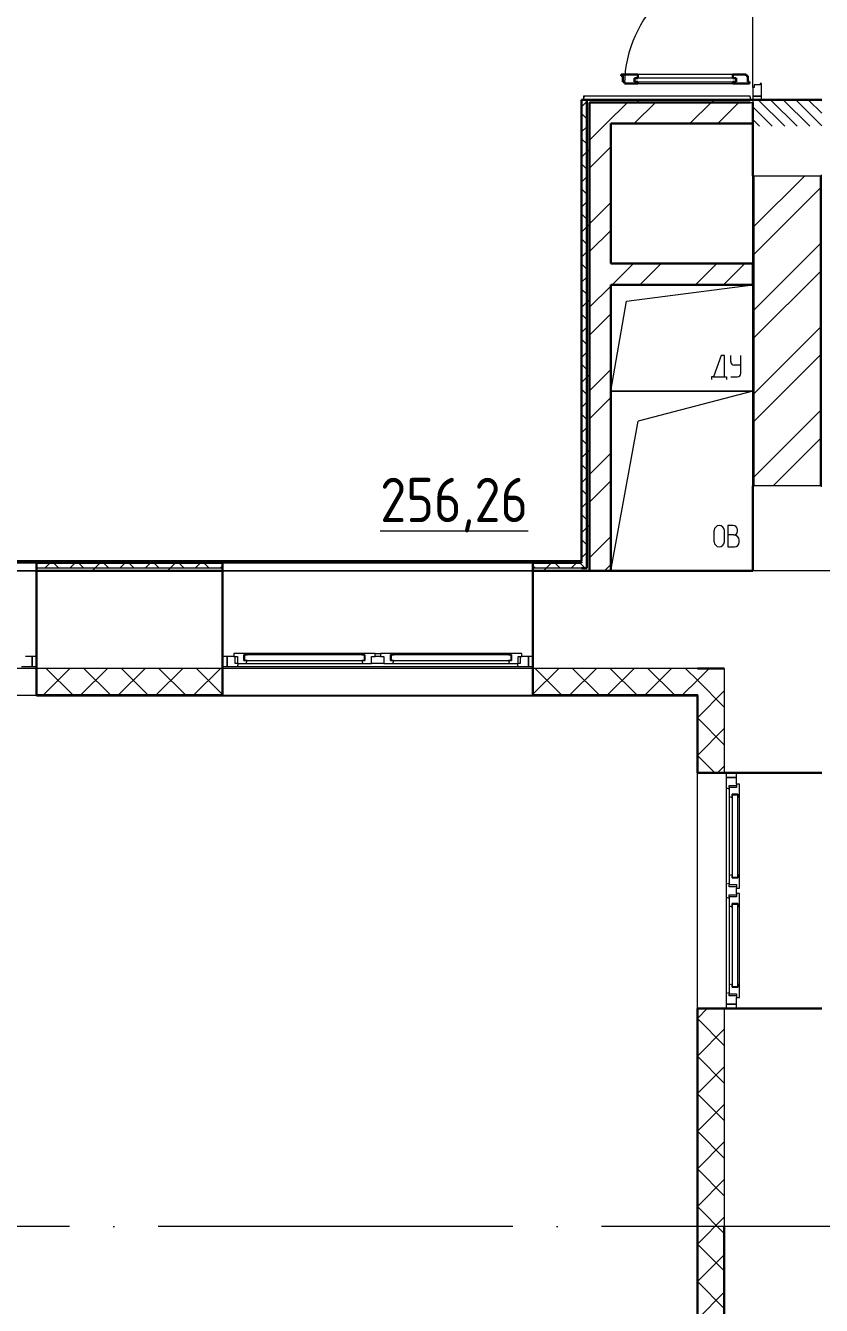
# Model space of a CAD drawing. Header units: millimetres. Extents: x -325553 to 627452, y -28539 to 738858.
# Drawn here: x 127675 to 132164, y 183073 to 190297 of the extents above; entities that cross this region are included whole.
import ezdxf

# ---------------------------------------------------------------- set-up
doc = ezdxf.new("R2010")
doc.units = ezdxf.units.MM
doc.linetypes.add('ADSK_Линия сетки', pattern=[25, 20, -2.5, 0, -2.5])
doc.linetypes.add('ADSK_Штриховая_ш2 п1_5', pattern=[4.5, 3, -1.5])
for name, color, linetype, lineweight in [('_ Окна', 7, 'Continuous', 9), ('Двери', 252, 'Continuous', 9), ('Марки помещений', 252, 'Continuous', 20), ('Ограждение', 252, 'Continuous', 9), ('Окна', 252, 'Continuous', 9), ('Оси', 252, 'Continuous', 9), ('Стены внутренние', 7, 'Continuous', 18), ('Стены наружные', 7, 'Continuous', 18), ('Стены штриховка', 7, 'Continuous', 9)]:
    doc.layers.add(name, color=color, linetype=linetype, lineweight=lineweight)
doc.layers.add('Двери открывание', color=7, linetype='Continuous', lineweight=9, true_color=0xc0c0c0)
doc.styles.add('GOST Common_2', font='', dxfattribs={"width": 0.9, "height": 250})
doc.styles.get('GOST Common_2').set_extended_font_data('GOST type B')

# ---------------------------------------------------------------- blocks, each defined once
blk = doc.blocks.new('2 этаж')
at = {"layer": 'Двери', "lineweight": 18, "true_color": 0x636466}
h = blk.add_hatch(dxfattribs=at)
h.set_pattern_fill('FP_2', color=251, angle=90, style=0, pattern_type=2)
h.set_pattern_definition([(135, (131231.006, 20395.747), (-35.3553, -35.3553), [])])
h.paths.add_polyline_path([(131036, 19470.7), (131426, 19470.7), (131426, 19620.7), (131036, 19620.7), (131036, 19490.5)])
h.paths.add_polyline_path([(131234.3, 21420.7), (131426, 21420.7), (131426, 21570.7), (131036, 21570.7), (131036, 21420.7)])
at = {"color": 251, "lineweight": 18, "true_color": 0x636466}
for p, q in [((130324.1, 18482.7), (131036, 18575.7)), ((131036, 18575.7), (131036, 17975.7)), ((130236, 17975.7), (130324.1, 18482.7)), ((130858.1, 18176.1), (130814.4, 18056.1)), ((130877.7, 18176.1), (130858.1, 18176.1)), ((130877.7, 18056.1), (130877.7, 18176.1)), ((130911.8, 18142.7), (130911.8, 18176.1)), ((130969.2, 18076.1), (130969.2, 18176.1)), ((130969.2, 18122.7), (130931.8, 18122.7)), ((130804.4, 18056.1), (130804.4, 18041.1)), ((130814.4, 18056.1), (130804.4, 18056.1)), ((130814.4, 18056.1), (130877.7, 18056.1)), ((130877.7, 18056.1), (130887.7, 18056.1)), ((130887.7, 18056.1), (130887.7, 18041.1)), ((130911.8, 18056.1), (130949.2, 18056.1)), ((131036, 17975.7), (130236, 17975.7)), ((130236, 17975.7), (131036, 17975.7)), ((131036, 17975.7), (130390.1, 17806.9)), ((131036, 17975.7), (131036, 17440.7)), ((130236, 16960.7), (130390.1, 17806.9)), ((130926.5, 17217.2), (130896.5, 17217.2)), ((130896.5, 17217.2), (130896.5, 17097.2)), ((130949.8, 17183.9), (130949.8, 17193.9)), ((130818.9, 17125.9), (130818.9, 17188.5)), ((130876.3, 17125.9), (130876.3, 17188.5)), ((130929.8, 17163.9), (130896.5, 17163.9)), ((130959.8, 17123.9), (130959.8, 17133.9)), ((130896.5, 17097.2), (130933.1, 17097.2))]:
    blk.add_line(p, q, dxfattribs=at)
for centre, radius, start, end in [((130931.8, 18142.7), 20, 180, 270), ((130949.2, 18076.1), 20, 270, 0), ((130847.6, 17188.5), 28.7, 0, 180), ((130926.5, 17193.9), 23.3, 0, 90), ((130847.6, 17125.9), 28.7, 180, 0), ((130929.8, 17183.9), 20, 270, 0), ((130929.8, 17133.9), 30, 0, 90), ((130933.1, 17123.9), 26.7, 270, 0)]:
    blk.add_arc(centre, radius, start, end, dxfattribs=at)
at = {"layer": '_ Окна', "color": 251, "lineweight": 18, "true_color": 0x636466}
for p, q in [((126971, 16478.7), (126933, 16478.7)), ((126971, 16420.7), (126971, 16478.7)), ((128108.6, 16478.7), (128071, 16478.7)), ((128071, 16478.7), (128071, 16420.7)), ((128165, 16495.7), (128109, 16495.7)), ((128109, 16495.7), (128109, 16478.7)), ((128109, 16478.7), (128129, 16478.7)), ((128117, 16437.7), (128117, 16478.7)), ((128129, 16478.7), (128129, 16437.7)), ((128166, 16494.7), (128165, 16495.7)), ((128167, 16495.7), (128166, 16494.7)), ((128166, 16454.7), (128166, 16486.7)), ((128166, 16486.7), (128184, 16486.7)), ((128181.6, 16495.7), (128167, 16495.7)), ((128184, 16486.7), (128181.6, 16495.7)), ((128833.4, 16495.7), (128831, 16486.7)), ((128831, 16486.7), (128849, 16486.7)), ((128848, 16495.7), (128833.4, 16495.7)), ((128849, 16494.7), (128848, 16495.7)), ((128850, 16495.7), (128849, 16494.7)), ((128849, 16486.7), (128849, 16454.7)), ((128906, 16495.7), (128850, 16495.7)), ((128886, 16437.7), (128886, 16478.7)), ((128886, 16478.7), (128906, 16478.7)), ((128906, 16478.7), (128906, 16495.7)), ((128992, 16495.7), (128936, 16495.7)), ((128936, 16495.7), (128936, 16478.7)), ((128936, 16478.7), (128956, 16478.7)), ((128956, 16478.7), (128956, 16437.7)), ((128993, 16494.7), (128992, 16495.7)), ((128994, 16495.7), (128993, 16494.7)), ((128993, 16454.7), (128993, 16486.7)), ((128993, 16486.7), (129011, 16486.7)), ((129008.6, 16495.7), (128994, 16495.7)), ((129011, 16486.7), (129008.6, 16495.7)), ((129660.4, 16495.7), (129658, 16486.7)), ((129658, 16486.7), (129676, 16486.7)), ((129675, 16495.7), (129660.4, 16495.7)), ((129676, 16494.7), (129675, 16495.7)), ((129677, 16495.7), (129676, 16494.7)), ((129676, 16486.7), (129676, 16454.7)), ((129733, 16495.7), (129677, 16495.7)), ((129713, 16437.7), (129713, 16478.7)), ((129713, 16478.7), (129733, 16478.7)), ((129725, 16478.7), (129725, 16437.7)), ((129733, 16478.7), (129733, 16495.7)), ((129771, 16478.7), (129733, 16478.7)), ((129771, 16420.7), (129771, 16478.7)), ((126911.6, 16420.7), (126971, 16420.7)), ((128071, 16420.7), (128130.5, 16420.7)), ((128129, 16437.7), (128117, 16437.7)), ((128129, 16437.7), (128179.5, 16437.7)), ((128130.5, 16420.7), (128135, 16437.7)), ((128184, 16454.7), (128166, 16454.7)), ((128179.5, 16437.7), (128184, 16454.7)), ((128849, 16454.7), (128831, 16454.7)), ((128831, 16454.7), (128835.6, 16437.7)), ((128835.6, 16437.7), (128886, 16437.7)), ((128956, 16437.7), (129006.5, 16437.7)), ((129011, 16454.7), (128993, 16454.7)), ((129006.5, 16437.7), (129011, 16454.7)), ((129676, 16454.7), (129658, 16454.7)), ((129658, 16454.7), (129662.6, 16437.7)), ((129662.6, 16437.7), (129713, 16437.7)), ((129707, 16437.7), (129711.6, 16420.7)), ((129711.6, 16420.7), (129771, 16420.7)), ((129725, 16437.7), (129713, 16437.7)), ((130944, 15795.7), (130886, 15795.7)), ((130886, 15795.7), (130886, 15736.3)), ((130903, 15749.7), (130944, 15749.7)), ((130903, 15737.7), (130903, 15749.7)), ((130944, 15757.7), (130944, 15795.7)), ((130961, 15757.7), (130944, 15757.7)), ((130944, 15757.7), (130944, 15737.7)), ((130961, 15701.7), (130961, 15757.7)), ((130886, 15736.3), (130903, 15731.7)), ((130944, 15737.7), (130903, 15737.7)), ((130903, 15737.7), (130903, 15687.3)), ((130903, 15687.3), (130920, 15682.7)), ((130920, 15682.7), (130920, 15700.7)), ((130920, 15700.7), (130952, 15700.7)), ((130952, 15700.7), (130952, 15682.7)), ((130952, 15682.7), (130961, 15685.2)), ((130960, 15700.7), (130961, 15701.7)), ((130961, 15699.7), (130960, 15700.7)), ((130961, 15685.2), (130961, 15699.7)), ((130920, 15245.7), (130903, 15241.2)), ((130920, 15227.7), (130920, 15245.7)), ((130961, 15243.3), (130952, 15245.7)), ((130952, 15245.7), (130952, 15227.7)), ((130961, 15228.7), (130961, 15243.3)), ((130903, 15196.7), (130886, 15192.2)), ((130886, 15192.2), (130886, 15119.3)), ((130903, 15241.2), (130903, 15190.7)), ((130903, 15190.7), (130944, 15190.7)), ((130903, 15178.7), (130903, 15190.7)), ((130944, 15178.7), (130903, 15178.7)), ((130952, 15227.7), (130920, 15227.7)), ((130944, 15190.7), (130944, 15170.7)), ((130944, 15170.7), (130961, 15170.7)), ((130944, 15140.7), (130944, 15170.7)), ((130960, 15227.7), (130961, 15228.7)), ((130961, 15226.7), (130960, 15227.7)), ((130961, 15170.7), (130961, 15226.7)), ((130886, 15119.3), (130903, 15114.7)), ((130903, 15120.7), (130903, 15132.7)), ((130903, 15132.7), (130944, 15132.7)), ((130944, 15120.7), (130903, 15120.7)), ((130903, 15120.7), (130903, 15070.3)), ((130961, 15140.7), (130944, 15140.7)), ((130944, 15140.7), (130944, 15120.7)), ((130961, 15084.7), (130961, 15140.7)), ((130903, 15070.3), (130920, 15065.7)), ((130920, 15065.7), (130920, 15083.7)), ((130920, 15083.7), (130952, 15083.7)), ((130952, 15083.7), (130952, 15065.7)), ((130952, 15065.7), (130961, 15068.2)), ((130960, 15083.7), (130961, 15084.7)), ((130961, 15082.7), (130960, 15083.7)), ((130961, 15068.2), (130961, 15082.7)), ((130920, 14628.7), (130903, 14624.2)), ((130903, 14624.2), (130903, 14573.7)), ((130920, 14610.7), (130920, 14628.7)), ((130952, 14610.7), (130920, 14610.7)), ((130961, 14626.3), (130952, 14628.7)), ((130952, 14628.7), (130952, 14610.7)), ((130960, 14610.7), (130961, 14611.7)), ((130961, 14609.7), (130960, 14610.7)), ((130961, 14611.7), (130961, 14626.3)), ((130961, 14553.7), (130961, 14609.7)), ((130903, 14579.7), (130886, 14575.2)), ((130886, 14575.2), (130886, 14515.7)), ((130903, 14573.7), (130944, 14573.7)), ((130903, 14561.7), (130903, 14573.7)), ((130944, 14561.7), (130903, 14561.7)), ((130944, 14573.7), (130944, 14553.7)), ((130944, 14553.7), (130961, 14553.7)), ((130944, 14515.7), (130944, 14553.7)), ((130886, 14515.7), (130944, 14515.7))]:
    blk.add_line(p, q, dxfattribs=at)
at = {"layer": '_ Окна', "color": 251, "true_color": 0x636466}
for p, q in [((126996, 16478.7), (126971, 16478.7)), ((126971, 16478.7), (126971, 16420.7)), ((128071, 16478.7), (128046, 16478.7)), ((128071, 16420.7), (128071, 16478.7)), ((128169, 16486.7), (128166, 16486.7)), ((128166, 16486.7), (128166, 16454.7)), ((128846, 16486.7), (128169, 16486.7)), ((128169, 16486.7), (128169, 16454.7)), ((128169, 16454.7), (128169, 16486.7)), ((128846, 16454.7), (128846, 16486.7)), ((128846, 16486.7), (128846, 16454.7)), ((128849, 16486.7), (128846, 16486.7)), ((128849, 16454.7), (128849, 16486.7)), ((128996, 16486.7), (128993, 16486.7)), ((128993, 16486.7), (128993, 16454.7)), ((129673, 16486.7), (128996, 16486.7)), ((128996, 16486.7), (128996, 16454.7)), ((128996, 16454.7), (128996, 16486.7)), ((129673, 16454.7), (129673, 16486.7)), ((129673, 16486.7), (129673, 16454.7)), ((129676, 16486.7), (129673, 16486.7)), ((129676, 16454.7), (129676, 16486.7)), ((129796, 16478.7), (129771, 16478.7)), ((129771, 16478.7), (129771, 16420.7)), ((126971, 16420.7), (126996, 16420.7)), ((128046, 16420.7), (128071, 16420.7)), ((128166, 16454.7), (128169, 16454.7)), ((128169, 16454.7), (128846, 16454.7)), ((128846, 16454.7), (128849, 16454.7)), ((128993, 16454.7), (128996, 16454.7)), ((128996, 16454.7), (129673, 16454.7)), ((129673, 16454.7), (129676, 16454.7)), ((129771, 16420.7), (129796, 16420.7)), ((130886, 15820.7), (130886, 15795.7)), ((130944, 15795.7), (130944, 15820.7)), ((130886, 15795.7), (130944, 15795.7)), ((130952, 15700.7), (130920, 15700.7)), ((130920, 15700.7), (130920, 15697.7)), ((130920, 15697.7), (130920, 15230.7)), ((130952, 15697.7), (130920, 15697.7)), ((130920, 15697.7), (130952, 15697.7)), ((130952, 15697.7), (130952, 15700.7)), ((130952, 15230.7), (130952, 15697.7)), ((130920, 15230.7), (130952, 15230.7)), ((130952, 15230.7), (130920, 15230.7)), ((130920, 15230.7), (130920, 15227.7)), ((130920, 15227.7), (130952, 15227.7)), ((130952, 15227.7), (130952, 15230.7)), ((130952, 15083.7), (130920, 15083.7)), ((130920, 15083.7), (130920, 15080.7)), ((130920, 15080.7), (130920, 14613.7)), ((130952, 15080.7), (130920, 15080.7)), ((130920, 15080.7), (130952, 15080.7)), ((130952, 15080.7), (130952, 15083.7)), ((130952, 14613.7), (130952, 15080.7)), ((130920, 14613.7), (130952, 14613.7)), ((130952, 14613.7), (130920, 14613.7)), ((130920, 14613.7), (130920, 14610.7)), ((130920, 14610.7), (130952, 14610.7)), ((130952, 14610.7), (130952, 14613.7)), ((130944, 14515.7), (130886, 14515.7)), ((130886, 14515.7), (130886, 14490.7)), ((130944, 14490.7), (130944, 14515.7))]:
    blk.add_line(p, q, dxfattribs=at)
at = {"layer": 'Двери', "color": 251, "lineweight": 30, "true_color": 0x636466}
for p, q in [((130388, 19762.7), (130294, 19762.7)), ((130294, 19762.7), (130294, 19754.7)), ((130294, 19754.7), (130303, 19754.7)), ((130303, 19754.7), (130303, 19720.7)), ((130388, 19742.7), (130370, 19742.7)), ((130370, 19742.7), (130370, 19721.7)), ((130370, 19721.7), (130388, 19721.7)), ((130388, 19762.7), (130388, 19742.7)), ((130388, 19721.7), (130388, 19712.7)), ((131000, 19762.7), (130924, 19762.7)), ((130924, 19762.7), (130924, 19742.7)), ((130924, 19742.7), (130942, 19742.7)), ((130924, 19721.7), (130924, 19712.7)), ((130942, 19721.7), (130924, 19721.7)), ((130942, 19742.7), (130942, 19721.7)), ((131000, 19754.7), (131000, 19762.7)), ((131009, 19754.7), (131000, 19754.7)), ((131009, 19720.7), (131009, 19754.7)), ((130303, 19720.7), (130312, 19720.7)), ((130312, 19720.7), (130312, 19712.7)), ((130312, 19712.7), (130388, 19712.7)), ((130924, 19712.7), (131018, 19712.7)), ((131018, 19720.7), (131009, 19720.7)), ((131018, 19712.7), (131018, 19720.7))]:
    blk.add_line(p, q, dxfattribs=at)
at = {"layer": 'Двери', "color": 251, "true_color": 0x636466}
for p, q in [((130942, 19742.7), (130370, 19742.7)), ((130370, 19742.7), (130370, 19721.7)), ((130370, 19721.7), (130942, 19721.7)), ((130924, 19762.7), (130388, 19762.7)), ((130942, 19721.7), (130942, 19742.7)), ((130388, 19712.7), (130924, 19712.7)), ((131036, 19689.7), (131036, 19640.7)), ((131044, 19689.7), (131036, 19689.7)), ((131078, 19703.7), (131044, 19703.7)), ((131044, 19703.7), (131044, 19689.7)), ((131086, 19712.7), (131078, 19712.7)), ((131078, 19712.7), (131078, 19703.7)), ((131086, 19640.7), (131086, 19712.7)), ((131086, 19640.7), (131036, 19640.7)), ((131036, 19640.7), (131036, 19620.7)), ((131036, 19640.7), (131086, 19640.7)), ((131036, 19620.7), (131086, 19620.7)), ((131086, 19620.7), (131086, 19640.7))]:
    blk.add_line(p, q, dxfattribs=at)
at = {"layer": 'Двери', "color": 251, "linetype": 'ADSK_Штриховая_ш2 п1_5', "true_color": 0x636466}
for p, q in [((131426, 19620.7), (131036, 19620.7)), ((131036, 19620.7), (131036, 19470.7))]:
    blk.add_line(p, q, dxfattribs=at)
at = {"layer": 'Двери открывание', "color": 251, "true_color": 0x636466}
blk.add_arc((131018, 19694.7), 706, 90, 178.53904, dxfattribs=at)
at = {"layer": 'Ограждение', "color": 251, "true_color": 0x636466}
for p, q in [((131021, 19640.7), (130081, 19640.7)), ((130081, 19640.7), (130081, 19620.7)), ((131021, 19635.7), (131021, 19640.7)), ((131021, 19635.7), (131021, 19620.7))]:
    blk.add_line(p, q, dxfattribs=at)
blk.add_open_spline([(130081, 19640.7), (130081, 19640.7), (130081.1, 19640.7), (130081.4, 19640.4), (130081.7, 19640.1), (130082, 19639.8), (130082.2, 19639.5), (130082.5, 19639.2), (130083, 19638.8), (130083.4, 19638.3), (130083.8, 19638), (130084.2, 19637.6), (130084.9, 19636.8), (130085.6, 19636.2), (130086, 19635.7)], degree=3, knots=[0, 0, 0, 0, 0.166667, 0.25, 0.333333, 0.416667, 0.458333, 0.5, 0.583333, 0.666667, 0.708333, 0.75, 0.833333, 1, 1, 1, 1], dxfattribs=at)
at = {"layer": 'Окна', "color": 251, "true_color": 0x636466}
for p, q in [((128167, 16495.7), (128165, 16495.7)), ((128833.4, 16495.7), (128181.6, 16495.7)), ((128850, 16495.7), (128848, 16495.7)), ((128906, 16495.7), (128936, 16495.7)), ((128936, 16478.7), (128906, 16478.7)), ((128994, 16495.7), (128992, 16495.7)), ((129660.4, 16495.7), (129008.6, 16495.7)), ((129677, 16495.7), (129675, 16495.7)), ((128130.5, 16420.7), (129711.6, 16420.7)), ((128179.5, 16437.7), (128835.6, 16437.7)), ((128956, 16437.7), (128886, 16437.7)), ((129006.5, 16437.7), (129662.6, 16437.7)), ((130886, 15736.3), (130886, 15192.2)), ((130903, 15687.3), (130903, 15241.2)), ((130961, 15699.7), (130961, 15701.7)), ((130961, 15243.3), (130961, 15685.2)), ((130961, 15226.7), (130961, 15228.7)), ((130886, 15119.3), (130886, 14575.2)), ((130903, 15070.3), (130903, 14624.2)), ((130961, 15082.7), (130961, 15084.7)), ((130961, 14626.3), (130961, 15068.2)), ((130961, 14609.7), (130961, 14611.7))]:
    blk.add_line(p, q, dxfattribs=at)
at = {"layer": 'Оси', "color": 251, "linetype": 'ADSK_Линия сетки', "ltscale": 100, "true_color": 0x636466}
for p, q in [((165326, 16960.7), (93603.7, 16960.7)), ((139683.5, 13260.7), (93565.9, 13260.7))]:
    blk.add_line(p, q, dxfattribs=at)
at = {"layer": 'Стены внутренние', "color": 251, "true_color": 0x636466}
for p, q in [((131036, 19689.7), (131036, 21351.7)), ((131036, 19620.7), (131036, 19605.7)), ((131036, 18695.7), (131036, 19190.7)), ((131041, 19190.7), (131421, 19190.7)), ((131036, 17440.7), (131036, 18575.7)), ((131421, 17440.7), (131041, 17440.7)), ((125246, 16960.7), (126996, 16960.7)), ((128046, 16960.7), (129796, 16960.7)), ((130724, 16410.7), (122431, 16410.7)), ((130876, 16410.7), (130876, 15820.7)), ((126996, 16258.7), (125246, 16258.7)), ((129796, 16258.7), (128046, 16258.7)), ((130724, 14490.7), (130724, 15820.7)), ((130876, 14490.7), (130876, 13260.7))]:
    blk.add_line(p, q, dxfattribs=at)
at = {"layer": 'Стены внутренние', "color": 251, "lineweight": 30, "true_color": 0x636466}
for p, q in [((131426, 19620.7), (131036, 19620.7)), ((131036, 19190.7), (131036, 19485.7)), ((131041, 19190.7), (131036, 19190.7)), ((131426, 19190.7), (131421, 19190.7)), ((131036, 17440.7), (131036, 16960.7)), ((131041, 17440.7), (131036, 17440.7)), ((131426, 17440.7), (131421, 17440.7)), ((126996, 16960.7), (128046, 16960.7)), ((126996, 16960.7), (126996, 16258.7)), ((128046, 16960.7), (128046, 16258.7)), ((129796, 16960.7), (130116, 16960.7)), ((129796, 16960.7), (129796, 16258.7)), ((130236, 16960.7), (131036, 16960.7)), ((130876, 16410.7), (130724, 16410.7)), ((126996, 16258.7), (128046, 16258.7)), ((130724, 16258.7), (129796, 16258.7)), ((130724, 15820.7), (130724, 16258.7)), ((131426, 15820.7), (130724, 15820.7)), ((131426, 14490.7), (130724, 14490.7)), ((130724, 14490.7), (130724, 12558.7)), ((130876, 12710.7), (130876, 13260.7))]:
    blk.add_line(p, q, dxfattribs=at)
at = {"layer": 'Стены внутренние', "color": 251, "linetype": 'Continuous', "lineweight": 9, "true_color": 0x636466}
for p, q in [((127034.8, 16260.7), (127184.8, 16410.7)), ((127200.6, 16260.7), (127050.6, 16410.7)), ((127246.9, 16260.7), (127396.9, 16410.7)), ((127412.7, 16260.7), (127262.7, 16410.7)), ((127459, 16260.7), (127609, 16410.7)), ((127624.9, 16260.7), (127474.9, 16410.7)), ((127671.2, 16260.7), (127821.2, 16410.7)), ((127837, 16260.7), (127687, 16410.7)), ((127883.3, 16260.7), (128033.3, 16410.7)), ((128044, 16265.9), (127899.1, 16410.7)), ((129798, 16266.3), (129942.5, 16410.7)), ((129958.3, 16260.7), (129808.3, 16410.7)), ((130004.6, 16260.7), (130154.6, 16410.7)), ((130170.4, 16260.7), (130020.4, 16410.7)), ((130216.8, 16260.7), (130366.8, 16410.7)), ((130382.6, 16260.7), (130232.6, 16410.7)), ((130428.9, 16260.7), (130578.9, 16410.7)), ((130594.7, 16260.7), (130444.7, 16410.7)), ((130726, 16341.6), (130656.8, 16410.7)), ((130726, 16345.7), (130791, 16410.7)), ((130876, 16403.7), (130869, 16410.7)), ((130641, 16260.7), (130726, 16345.7)), ((130876, 16191.6), (130726, 16341.6)), ((126998, 16299), (126996, 16302.5)), ((127750.6, 16260.7), (127749.5, 16258.7)), ((128046, 16312.6), (128044, 16316.1)), ((129954.2, 16258.7), (129953, 16260.7)), ((130566.3, 16260.7), (130565.1, 16258.7)), ((130726, 16133.6), (130876, 16283.6)), ((130876, 15979.5), (130726, 16129.5)), ((130726, 15921.5), (130876, 16071.5)), ((130822.6, 15820.7), (130726, 15917.3)), ((130837.4, 15820.7), (130876, 15859.3)), ((130726, 14436.5), (130778.2, 14488.7)), ((130876, 14282.4), (130726, 14432.4)), ((130726, 14224.4), (130876, 14374.4)), ((130876, 14070.3), (130726, 14220.3)), ((130726, 14012.3), (130876, 14162.3)), ((130876, 13858.1), (130726, 14008.1)), ((130726, 13800.1), (130876, 13950.1)), ((130876, 13646), (130726, 13796)), ((130726, 13588), (130876, 13738)), ((130876, 13433.9), (130726, 13583.9)), ((130726, 13375.9), (130876, 13525.9)), ((130876, 13221.7), (130726, 13371.7)), ((130726, 13163.7), (130876, 13313.7)), ((130876, 13009.6), (130726, 13159.6)), ((130726, 12951.6), (130876, 13101.6)), ((130876, 12797.5), (130726, 12947.5)), ((130726, 12879.8), (130724, 12876.4)), ((130726, 12739.5), (130876, 12889.5))]:
    blk.add_line(p, q, dxfattribs=at)
at = {"layer": 'Стены наружные', "color": 251, "lineweight": 30, "true_color": 0x636466}
for p, q in [((130071, 19620.7), (131036, 19620.7)), ((130071, 17015.7), (130071, 19620.7)), ((130101, 16975.7), (130101, 19620.7)), ((131021, 19605.7), (130116, 19605.7)), ((130116, 19605.7), (130116, 16960.7)), ((131036, 19485.7), (131036, 19605.7)), ((131036, 19485.7), (130236, 19485.7)), ((130236, 19485.7), (130236, 18695.7)), ((131041, 19190.7), (131041, 17440.7)), ((131421, 19190.7), (131421, 17440.7)), ((130236, 18695.7), (131036, 18695.7)), ((131036, 18575.7), (131036, 18695.7)), ((131036, 18575.7), (130236, 18575.7)), ((130236, 18575.7), (130236, 16960.7)), ((130071, 17015.7), (112936, 17015.7)), ((112936, 17010.7), (130071, 17010.7)), ((126996, 17005.7), (128046, 17005.7)), ((126996, 17005.7), (126996, 16960.7)), ((128046, 17005.7), (128046, 16960.7)), ((129796, 17005.7), (130071, 17005.7)), ((129796, 17005.7), (129796, 16960.7)), ((130071, 17005.7), (130071, 17010.7)), ((126996, 16960.7), (128046, 16960.7)), ((130236, 16960.7), (129796, 16960.7)), ((130101, 16975.7), (130071, 16975.7)), ((130116, 16960.7), (130116, 16960.7))]:
    blk.add_line(p, q, dxfattribs=at)
at = {"layer": 'Стены наружные', "color": 251, "linetype": 'Continuous', "lineweight": 9, "true_color": 0x636466}
for p, q in [((130071, 19579.8), (130101, 19609.8)), ((130209.9, 19485.7), (130329.9, 19605.7)), ((130367.1, 19485.7), (130487.1, 19605.7)), ((130379.8, 19605.7), (130394.8, 19620.7)), ((130681.4, 19485.7), (130801.4, 19605.7)), ((130804, 19605.7), (130819, 19620.7)), ((130838.6, 19485.7), (130958.6, 19605.7)), ((130101, 19512.2), (130071, 19542.2)), ((130071, 19438.4), (130101, 19468.4)), ((130116, 19391.8), (130209.9, 19485.7)), ((130101, 19370.7), (130071, 19400.7)), ((130071, 19297), (130101, 19327)), ((130101, 19327), (130116, 19342)), ((130116, 19234.7), (130236, 19354.7)), ((130101, 19229.3), (130071, 19259.3)), ((130071, 19155.5), (130101, 19185.5)), ((131041, 18902.4), (131329.3, 19190.7)), ((131041, 18902.4), (131329.3, 19190.7)), ((130101, 19087.9), (130071, 19117.9)), ((131041, 18745.3), (131421, 19125.3)), ((131041, 18745.3), (131421, 19125.3)), ((130071, 19014.1), (130101, 19044.1)), ((130116, 18920.4), (130236, 19040.4)), ((130101, 18946.5), (130071, 18976.5)), ((130071, 18872.7), (130101, 18902.7)), ((130101, 18902.7), (130116, 18917.7)), ((130116, 18763.2), (130236, 18883.2)), ((130101, 18805.1), (130071, 18835.1)), ((131041, 18431), (131421, 18811)), ((131041, 18431), (131421, 18811)), ((130071, 18731.3), (130101, 18761.3)), ((130101, 18663.6), (130071, 18693.6)), ((130242.9, 18575.7), (130362.9, 18695.7)), ((130400, 18575.7), (130520, 18695.7)), ((130714.3, 18575.7), (130834.3, 18695.7)), ((130871.5, 18575.7), (130991.5, 18695.7)), ((131041, 18273.8), (131421, 18653.8)), ((131041, 18273.8), (131421, 18653.8)), ((130071, 18589.9), (130101, 18619.9)), ((130116, 18448.9), (130236, 18568.9)), ((130101, 18522.2), (130071, 18552.2)), ((130101, 18478.4), (130116, 18493.4)), ((130071, 18448.4), (130101, 18478.4)), ((130101, 18380.8), (130071, 18410.8)), ((130116, 18291.7), (130236, 18411.7)), ((130071, 18307), (130101, 18337)), ((131041, 17959.5), (131421, 18339.5)), ((131041, 17959.5), (131421, 18339.5)), ((130101, 18239.4), (130071, 18269.4)), ((130071, 18165.6), (130101, 18195.6)), ((131041, 17802.3), (131421, 18182.3)), ((131041, 17802.3), (131421, 18182.3)), ((130101, 18098), (130071, 18128)), ((130101, 18054.2), (130116, 18069.2)), ((130116, 17977.4), (130236, 18097.4)), ((130071, 18024.2), (130101, 18054.2)), ((130101, 17956.5), (130071, 17986.5)), ((130116, 17820.3), (130236, 17940.3)), ((130071, 17882.8), (130101, 17912.8)), ((130101, 17815.1), (130071, 17845.1)), ((131041, 17488), (131421, 17868)), ((131041, 17488), (131421, 17868)), ((130071, 17741.3), (130101, 17771.3)), ((130101, 17673.7), (130071, 17703.7)), ((131150.9, 17440.7), (131421, 17710.9)), ((131150.9, 17440.7), (131421, 17710.9)), ((130071, 17599.9), (130101, 17629.9)), ((130101, 17629.9), (130116, 17644.9)), ((130116, 17506), (130236, 17626)), ((130101, 17532.3), (130071, 17562.3)), ((130071, 17458.5), (130101, 17488.5)), ((130101, 17390.8), (130071, 17420.8)), ((130116, 17348.8), (130236, 17468.8)), ((130071, 17317.1), (130101, 17347.1)), ((130101, 17249.4), (130071, 17279.4)), ((130071, 17175.6), (130101, 17205.6)), ((130101, 17205.6), (130116, 17220.6)), ((130101, 17108), (130071, 17138)), ((130116, 17034.5), (130236, 17154.5)), ((130071, 17034.2), (130101, 17064.2)), ((127042.7, 16975.7), (127072.7, 17005.7)), ((127122, 16975.7), (127092, 17005.7)), ((127184.1, 16975.7), (127214.1, 17005.7)), ((127263.4, 16975.7), (127233.4, 17005.7)), ((127325.5, 16975.7), (127355.5, 17005.7)), ((127404.8, 16975.7), (127374.8, 17005.7)), ((127466.9, 16975.7), (127496.9, 17005.7)), ((127546.3, 16975.7), (127516.3, 17005.7)), ((127608.4, 16975.7), (127638.4, 17005.7)), ((127687.7, 16975.7), (127657.7, 17005.7)), ((127749.8, 16975.7), (127779.8, 17005.7)), ((127829.1, 16975.7), (127799.1, 17005.7)), ((127891.2, 16975.7), (127921.2, 17005.7)), ((127970.5, 16975.7), (127940.5, 17005.7)), ((128032.6, 16975.7), (128046, 16989.1)), ((129809, 16975.7), (129796, 16988.7)), ((129871.1, 16975.7), (129901.1, 17005.7)), ((129950.4, 16975.7), (129920.4, 17005.7)), ((130012.5, 16975.7), (130042.5, 17005.7)), ((130071, 16996.6), (130061.8, 17005.7)), ((130091.8, 16975.7), (130071, 16996.6)), ((130199.4, 16960.7), (130236, 16997.3)), ((127310.5, 16960.7), (127325.5, 16975.7)), ((127734.8, 16960.7), (127749.8, 16975.7)), ((129856.1, 16960.7), (129871.1, 16975.7))]:
    blk.add_line(p, q, dxfattribs=at)
at = {"layer": 'Стены наружные', "color": 251, "true_color": 0x636466}
for p, q in [((125246, 17005.7), (126996, 17005.7)), ((128046, 17005.7), (129796, 17005.7)), ((126996, 16960.7), (125246, 16960.7)), ((129796, 16960.7), (128046, 16960.7)), ((127501, 16253.7), (127501, 16258.7)), ((130341, 16253.7), (127501, 16253.7)), ((128046, 16258.7), (129796, 16258.7)), ((128046, 16258.7), (128046, 16253.7)), ((129796, 16253.7), (129796, 16258.7)), ((130341, 16258.7), (130341, 16253.7))]:
    blk.add_line(p, q, dxfattribs=at)
at = {"layer": 'Стены штриховка', "color": 251, "true_color": 0x636466}
for p, q in [((131021, 19605.7), (131036, 19605.7)), ((130071, 17010.7), (130071, 17015.7)), ((128046, 16975.7), (126996, 16975.7)), ((130071, 16975.7), (129796, 16975.7)), ((126998, 16334.7), (126996, 16334.7)), ((126998, 16260.7), (126998, 16334.7)), ((128046, 16334.7), (128044, 16334.7)), ((128044, 16334.7), (128044, 16260.7)), ((129798, 16334.7), (129796, 16334.7)), ((129798, 16260.7), (129798, 16334.7)), ((128044, 16260.7), (126998, 16260.7)), ((130726, 16260.7), (129798, 16260.7)), ((130724, 16258.7), (130724, 16260.7)), ((130726, 15822.7), (130726, 16260.7)), ((130800, 15822.7), (130726, 15822.7)), ((130800, 15820.7), (130800, 15822.7)), ((130726, 14488.7), (130800, 14488.7)), ((130726, 12558.7), (130726, 14488.7)), ((130800, 14488.7), (130800, 14490.7))]:
    blk.add_line(p, q, dxfattribs=at)
at = {"layer": 'Марки помещений', "color": 251, "true_color": 0x636466, "style": 'GOST Common_2', "width": 0.9}
blk.add_text('%%U256,26', height=250, dxfattribs=at).set_placement((128935.1, 17236.5))

msp = doc.modelspace()

# ---------------------------------------------------------------- block references
msp.add_blockref('2 этаж', (740.6, 170258))

doc.saveas('drawing.dxf')
